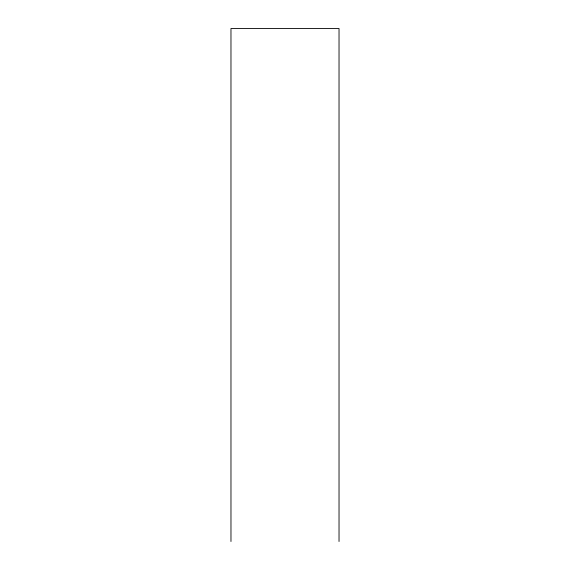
<?xml version="1.0" encoding="UTF-8"?>
<svg xmlns="http://www.w3.org/2000/svg" width="570" height="570" viewBox="0 0 570 570"><rect width="100%" height="100%" fill="white"/><g stroke="black" fill="none" stroke-linecap="round" stroke-linejoin="round"><path stroke-width="0.85" d="M339.029 541.5L339.029 28.5L230.971 28.5L230.971 541.5"/></g></svg>
